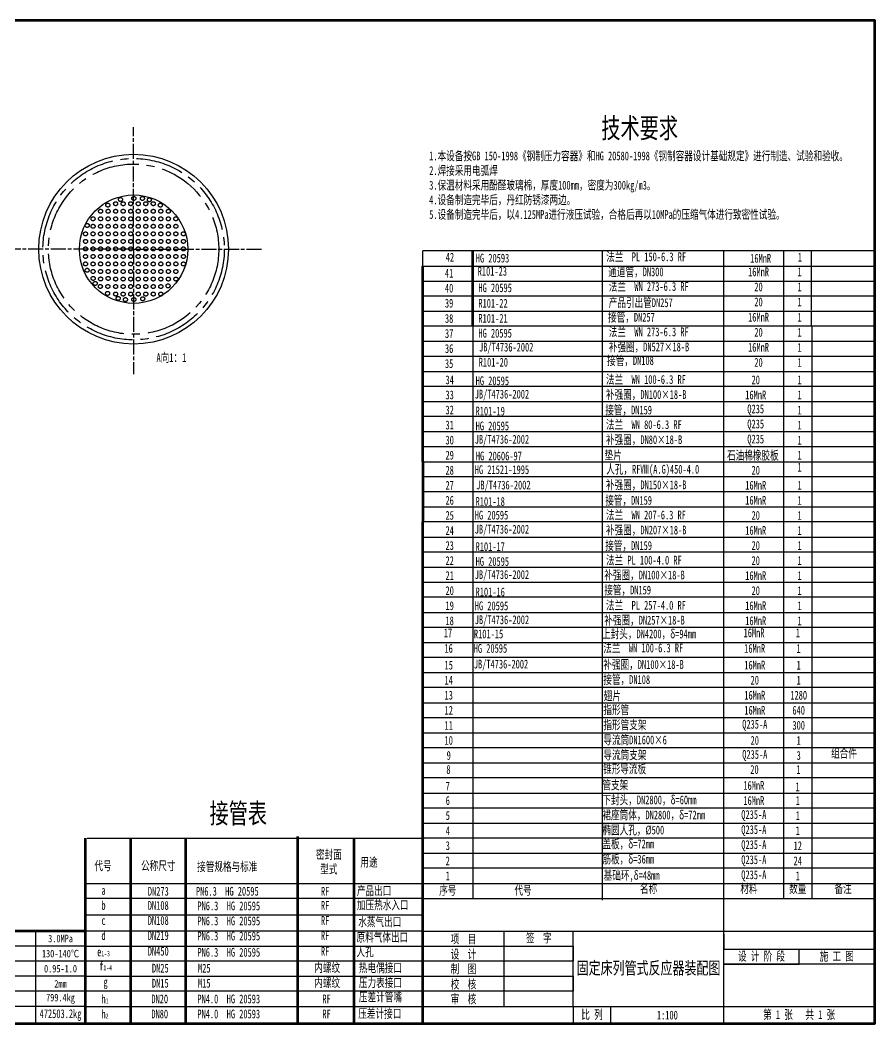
# Model space of a CAD drawing. Header units: millimetres. Extents: x 4738 to 5312, y 131 to 531.
# Drawn here: x 4971.7 to 5312.4, y 131.5 to 531.5 of the extents above; entities that cross this region are included whole.
import ezdxf

# ---------------------------------------------------------------- set-up
doc = ezdxf.new("R2010")
doc.units = ezdxf.units.MM
for name, pattern in [('AM_ISO08W050', [18, 12, -1.5, 3, -1.5]), ('AM_ISO08W050x2', [9, 6, -0.75, 1.5, -0.75]), ('CENTER2', [28.575, 19.05, -3.175, 3.175, -3.175])]:
    doc.linetypes.add(name, pattern=pattern)
doc.layers.get('0').update_dxf_attribs({"color": 5, "lineweight": 25})
for name, color, linetype, lineweight in [('AM_5', 3, 'Continuous', 25), ('AM_7', 4, 'AM_ISO08W050', 25), ('中心线', 1, 'CENTER2', 25), ('文字', 7, 'Continuous', 25), ('粗实线', 3, 'Continuous', 70), ('细实线', 7, 'Continuous', 25)]:
    doc.layers.add(name, color=color, linetype=linetype, lineweight=lineweight)
doc.styles.get("Standard").update_dxf_attribs({"font": '', "width": 0.7, "height": 3.5})
doc.styles.get('Standard').set_extended_font_data('SimSun')

msp = doc.modelspace()

# ---------------------------------------------------------------- linework, layer by layer
for p, q in [((5312.155, 439.458), (5132.155, 439.458)), ((5312.155, 433.458), (5312.155, 439.458)), ((5132.155, 427.458), (5132.155, 433.458)), ((5132.155, 427.458), (5132.155, 433.458)), ((5132.155, 433.458), (5312.155, 433.458)), ((5132.155, 427.458), (5147.155, 427.458)), ((5132.155, 427.458), (5157.155, 427.458)), ((5132.155, 427.458), (5152.155, 427.458)), ((5132.155, 427.458), (5312.155, 427.458)), ((5312.353, 421.455), (5132.155, 421.455)), ((5203.771, 180.716), (5203.742, 421.699)), ((5132.155, 409.458), (5132.155, 415.458)), ((5132.155, 415.458), (5312.155, 415.458)), ((5312.155, 409.458), (5132.155, 409.458)), ((5152.155, 409.458), (5152.155, 181.458)), ((5252.155, 181.458), (5252.155, 409.458)), ((5276.053, 181.458), (5276.053, 409.458)), ((5287.155, 409.458), (5287.155, 181.458)), ((5312.155, 403.458), (5312.155, 409.458)), ((5132.155, 397.458), (5132.155, 403.458)), ((5132.155, 403.458), (5312.155, 403.458)), ((5312.155, 397.458), (5132.155, 397.458)), ((5312.155, 391.458), (5312.155, 397.458)), ((5132.155, 385.458), (5132.155, 391.458)), ((5132.155, 391.458), (5312.155, 391.458)), ((5312.155, 385.458), (5132.155, 385.458)), ((5312.155, 379.458), (5312.155, 385.458)), ((5132.155, 373.458), (5132.155, 379.458)), ((5132.155, 379.458), (5312.155, 379.458)), ((5312.155, 373.458), (5132.155, 373.458)), ((5312.155, 367.458), (5312.155, 373.458)), ((5132.155, 361.458), (5132.155, 367.458)), ((5132.155, 367.458), (5312.155, 367.458)), ((5312.155, 361.458), (5132.155, 361.458)), ((5312.155, 355.458), (5312.155, 361.458)), ((5132.155, 355.458), (5312.155, 355.458)), ((5132.155, 355.375), (5132.155, 355.458)), ((5132.155, 349.458), (5132.155, 349.541)), ((5312.155, 349.458), (5132.155, 349.458)), ((5312.155, 343.469), (5132.155, 343.469)), ((5132.155, 343.469), (5132.155, 337.469)), ((5312.155, 343.469), (5312.155, 343.458)), ((5132.155, 337.469), (5312.155, 337.469)), ((5312.155, 337.469), (5312.155, 331.469)), ((5312.155, 331.469), (5132.155, 331.469)), ((5312.155, 325.458), (5312.155, 331.458)), ((5132.155, 319.458), (5132.155, 325.458)), ((5132.155, 325.458), (5312.155, 325.458)), ((5312.155, 319.458), (5132.155, 319.458)), ((5312.155, 313.458), (5312.155, 319.458)), ((5132.155, 307.458), (5132.155, 313.458)), ((5132.155, 313.458), (5312.155, 313.458)), ((5132.155, 301.458), (5132.155, 312.444)), ((5312.155, 307.458), (5312.155, 313.458)), ((5132.155, 301.458), (5132.155, 307.458)), ((5132.155, 307.458), (5312.155, 307.458)), ((5312.155, 301.458), (5132.155, 301.458)), ((5312.155, 295.458), (5312.155, 301.458)), ((5132.155, 289.458), (5132.155, 295.458)), ((5132.155, 295.458), (5312.155, 295.458)), ((5312.155, 289.458), (5132.155, 289.458)), ((5312.155, 283.458), (5312.155, 289.458)), ((5132.155, 277.458), (5132.155, 283.458)), ((5132.155, 283.458), (5312.155, 283.458)), ((5312.155, 277.458), (5132.155, 277.458)), ((5312.155, 271.458), (5312.155, 277.458)), ((5132.155, 265.458), (5132.155, 271.458)), ((5132.155, 271.458), (5312.155, 271.458)), ((5312.155, 265.458), (5132.155, 265.458)), ((5312.155, 259.458), (5312.155, 265.458)), ((5132.155, 253.458), (5132.155, 259.458)), ((5132.155, 259.458), (5312.155, 259.458)), ((5312.155, 253.458), (5132.155, 253.458)), ((5312.155, 247.458), (5312.155, 253.458)), ((5132.155, 241.458), (5132.155, 247.458)), ((5132.155, 247.458), (5312.155, 247.458)), ((5312.155, 241.458), (5132.155, 241.458)), ((5312.155, 235.458), (5312.155, 241.458)), ((5132.155, 229.458), (5132.155, 235.458)), ((5132.155, 235.458), (5287.155, 235.458)), ((5287.155, 235.458), (5312.155, 235.458)), ((5312.155, 229.458), (5132.155, 229.458)), ((5312.155, 223.458), (5312.155, 229.458)), ((5132.155, 217.458), (5132.155, 223.458)), ((5132.155, 223.458), (5312.155, 223.458)), ((5312.155, 217.458), (5132.155, 217.458)), ((5312.155, 211.458), (5312.155, 217.458)), ((5132.155, 205.458), (5132.155, 211.458)), ((5132.155, 211.458), (5312.155, 211.458)), ((5132.719, 205.324), (4998.413, 205.324)), ((5312.155, 205.458), (5132.155, 205.458)), ((5312.155, 199.458), (5312.155, 205.458)), ((5132.155, 193.458), (5132.155, 199.458)), ((5132.155, 199.458), (5312.155, 199.458)), ((5132.155, 199.458), (5132.155, 193.458)), ((5312.155, 193.458), (5132.155, 193.458)), ((5312.155, 187.458), (5312.155, 193.458)), ((4997.85, 187.458), (5132.155, 187.458)), ((5132.155, 181.458), (5132.155, 187.458)), ((5132.155, 187.458), (5312.155, 187.458)), ((5132.155, 187.458), (5132.155, 181.458)), ((5132.155, 181.458), (4997.85, 181.458)), ((5132.155, 131.458), (5132.155, 181.458)), ((5132.155, 181.458), (5312.155, 181.458)), ((5132.155, 181.458), (5132.155, 168.458)), ((5132.155, 181.458), (5147.155, 181.458)), ((5132.155, 180.22), (5132.155, 167.22)), ((5152.155, 181.458), (5192.155, 181.458)), ((5252.155, 138.458), (5252.155, 181.458)), ((5252.155, 181.458), (5272.155, 181.458)), ((4997.85, 174.958), (5132.155, 174.958)), ((5132.155, 174.958), (5132.155, 168.458)), ((4997.85, 168.458), (4977.85, 168.458)), ((4977.85, 168.458), (4977.85, 131.458)), ((5132.155, 168.458), (4997.85, 168.458)), ((5132.155, 168.458), (5132.138, 162.458)), ((5132.155, 168.458), (5312.155, 168.458)), ((5132.155, 168.458), (5152.155, 168.458)), ((5164.655, 138.458), (5164.655, 168.458)), ((5192.155, 138.458), (5192.155, 168.458)), ((5132.155, 167.22), (5132.134, 161.22)), ((5252.155, 167.22), (5252.155, 161.22)), ((4997.85, 162.458), (4897.85, 162.458)), ((4997.85, 162.458), (5132.138, 162.458)), ((5132.138, 162.458), (5192.155, 162.458)), ((5132.138, 162.458), (5132.155, 156.458)), ((5192.155, 162.458), (5192.155, 156.458)), ((5252.155, 161.22), (5312.155, 161.22)), ((5282.155, 155.22), (5282.155, 161.22)), ((5312.155, 161.22), (5312.155, 155.22)), ((4997.85, 156.458), (4897.85, 156.458)), ((5132.155, 156.458), (4997.85, 156.458)), ((5192.155, 156.458), (5132.155, 156.458)), ((5132.155, 156.458), (5132.155, 150.458)), ((5132.155, 155.22), (5132.155, 149.22)), ((5312.155, 155.22), (5252.155, 155.22)), ((5252.155, 155.22), (5282.155, 155.22)), ((4997.85, 150.458), (4897.85, 150.458)), ((4997.85, 150.458), (5132.155, 150.458)), ((5132.155, 150.458), (5192.155, 150.458)), ((5132.155, 150.458), (5132.155, 144.458)), ((5192.155, 150.458), (5192.155, 144.458)), ((4997.85, 144.458), (4897.85, 144.458)), ((5132.155, 144.458), (4997.85, 144.458)), ((5192.155, 144.458), (5132.155, 144.458)), ((4997.85, 138.458), (4897.85, 138.458)), ((4997.85, 138.458), (5132.155, 138.458)), ((5132.155, 131.458), (5132.155, 138.458)), ((5132.155, 138.458), (5312.155, 138.458)), ((5132.155, 138.458), (5192.155, 138.458)), ((5152.155, 138.458), (5177.155, 138.458)), ((5192.155, 138.458), (5192.155, 131.458)), ((5207.155, 131.458), (5207.155, 138.458)), ((5252.155, 131.458), (5252.155, 138.458)), ((4977.85, 131.458), (4947.85, 131.458)), ((5091.457, 131.458), (5041.457, 131.458)), ((5192.155, 131.458), (5252.155, 131.458)), ((5192.155, 131.458), (5207.155, 131.458))]:
    msp.add_line(p, q)
at = {"layer": 'AM_5', "color": 5}
for p, q in [((5132.155, 433.43), (5132.155, 439.458)), ((5203.742, 421.699), (5203.742, 439.458)), ((5252.15, 421.284), (5252.15, 439.284)), ((5276.036, 421.448), (5276.036, 439.46)), ((5287.141, 421.561), (5287.141, 439.456)), ((5252.15, 408.155), (5252.15, 426.155)), ((5276.036, 415.418), (5276.036, 421.456)), ((5287.063, 415.884), (5287.063, 421.912)), ((5276.036, 409.366), (5276.036, 415.394)), ((5287.063, 409.521), (5287.063, 415.549))]:
    msp.add_line(p, q, dxfattribs=at)
at = {"layer": 'AM_7', "linetype": 'AM_ISO08W050x2'}
for q in [(5016.971, 488.77), (4966.42, 440.168), (5067.929, 440.168), (5016.971, 390.35)]:
    msp.add_line((5016.971, 440.168), q, dxfattribs=at)
at = {"layer": '中心线'}
for centre, radius in [((5016.971, 440.168), 36.13), ((5016.971, 440.168), 33.924), ((5011.724, 459.961), 0.8), ((5017.058, 460.387), 0.8), ((5020.471, 460.387), 0.8), ((5023.244, 459.854), 0.8), ((5003.812, 455.276), 0.8), ((5006.711, 457.723), 0.8), ((5006.812, 455.276), 0.8), ((5009.812, 458.276), 0.8), ((5009.812, 455.276), 0.8), ((5012.812, 458.276), 0.8), ((5012.812, 455.276), 0.8), ((5015.812, 458.276), 0.8), ((5015.812, 455.276), 0.8), ((5018.812, 458.276), 0.8), ((5018.812, 455.276), 0.8), ((5021.812, 458.276), 0.8), ((5021.812, 455.276), 0.8), ((5024.812, 458.276), 0.8), ((5024.812, 455.276), 0.8), ((5027.618, 457.723), 0.8), ((5027.812, 455.276), 0.8), ((5030.812, 455.276), 0.8), ((5000.812, 452.276), 0.8), ((5003.812, 452.276), 0.8), ((5006.812, 452.276), 0.8), ((5009.812, 452.276), 0.8), ((5012.812, 452.276), 0.8), ((5015.812, 452.276), 0.8), ((5018.812, 452.276), 0.8), ((5021.812, 452.276), 0.8), ((5024.812, 452.276), 0.8), ((5027.812, 452.276), 0.8), ((5030.812, 452.276), 0.8), ((5033.812, 452.276), 0.8), ((4998.497, 449.622), 0.8), ((5000.812, 449.276), 0.8), ((5003.812, 449.276), 0.8), ((5006.812, 449.276), 0.8), ((5009.812, 449.276), 0.8), ((5012.812, 449.276), 0.8), ((5015.812, 449.276), 0.8), ((5018.812, 449.276), 0.8), ((5021.812, 449.276), 0.8), ((5024.812, 449.276), 0.8), ((5027.812, 449.276), 0.8), ((5030.812, 449.276), 0.8), ((5033.812, 449.276), 0.8), ((4997.812, 446.276), 0.8), ((4997.812, 443.276), 0.8), ((5000.812, 446.276), 0.8), ((5000.812, 443.276), 0.8), ((5003.812, 446.276), 0.8), ((5003.812, 443.276), 0.8), ((5006.812, 446.276), 0.8), ((5006.812, 443.276), 0.8), ((5009.812, 446.276), 0.8), ((5009.812, 443.276), 0.8), ((5012.812, 446.276), 0.8), ((5012.812, 443.276), 0.8), ((5015.812, 446.276), 0.8), ((5015.812, 443.276), 0.8), ((5018.812, 446.276), 0.8), ((5018.812, 443.276), 0.8), ((5021.812, 446.276), 0.8), ((5021.812, 443.276), 0.8), ((5024.812, 446.276), 0.8), ((5024.812, 443.276), 0.8), ((5027.812, 446.276), 0.8), ((5027.812, 443.276), 0.8), ((5030.812, 446.276), 0.8), ((5030.812, 443.276), 0.8), ((5033.812, 446.276), 0.8), ((5033.812, 443.276), 0.8), ((5036.812, 446.276), 0.8), ((5036.812, 443.276), 0.8), ((4997.812, 440.276), 0.8), ((5000.812, 440.276), 0.8), ((5003.812, 440.276), 0.8), ((5006.812, 440.276), 0.8), ((5009.812, 440.276), 0.8), ((5012.812, 440.276), 0.8), ((5015.812, 440.276), 0.8), ((5018.812, 440.276), 0.8), ((5021.812, 440.276), 0.8), ((5024.812, 440.276), 0.8), ((5027.812, 440.276), 0.8), ((5030.812, 440.276), 0.8), ((5033.812, 440.276), 0.8), ((5036.812, 440.276), 0.8), ((4997.812, 437.276), 0.8), ((5000.812, 437.276), 0.8), ((5003.812, 437.276), 0.8), ((5006.812, 437.276), 0.8), ((5009.812, 437.276), 0.8), ((5012.812, 437.276), 0.8), ((5015.812, 437.276), 0.8), ((5018.812, 437.276), 0.8), ((5021.812, 437.276), 0.8), ((5024.812, 437.276), 0.8), ((5027.812, 437.276), 0.8), ((5030.812, 437.276), 0.8), ((5033.812, 437.276), 0.8), ((5036.812, 437.276), 0.8), ((4997.812, 434.276), 0.8), ((4998.459, 431.759), 0.8), ((5000.812, 434.276), 0.8), ((5000.812, 431.276), 0.8), ((5003.812, 434.276), 0.8), ((5003.812, 431.276), 0.8), ((5006.812, 434.276), 0.8), ((5006.812, 431.276), 0.8), ((5009.812, 434.276), 0.8), ((5009.812, 431.276), 0.8), ((5012.812, 434.276), 0.8), ((5012.812, 431.276), 0.8), ((5015.812, 434.276), 0.8), ((5015.812, 431.276), 0.8), ((5018.812, 434.276), 0.8), ((5018.812, 431.276), 0.8), ((5021.812, 434.276), 0.8), ((5021.812, 431.276), 0.8), ((5024.812, 434.276), 0.8), ((5024.812, 431.276), 0.8), ((5027.812, 434.276), 0.8), ((5027.812, 431.276), 0.8), ((5030.812, 434.276), 0.8), ((5030.812, 431.276), 0.8), ((5033.812, 434.276), 0.8), ((5033.812, 431.276), 0.8), ((5036.812, 434.276), 0.8), ((5000.844, 428.519), 0.8), ((5003.831, 428.305), 0.8), ((5006.817, 428.519), 0.8), ((5009.812, 428.276), 0.8), ((5012.812, 428.276), 0.8), ((5015.812, 428.276), 0.8), ((5018.812, 428.276), 0.8), ((5021.812, 428.276), 0.8), ((5024.812, 428.276), 0.8), ((5027.812, 428.276), 0.8), ((5030.812, 428.276), 0.8), ((5033.812, 428.276), 0.8), ((5001.659, 426.543), 0.8), ((5003.724, 425.321), 0.8), ((5006.711, 425.321), 0.8), ((5009.812, 425.276), 0.8), ((5012.812, 425.276), 0.8), ((5015.812, 425.276), 0.8), ((5018.812, 425.276), 0.8), ((5021.812, 425.276), 0.8), ((5024.812, 425.276), 0.8), ((5027.812, 425.276), 0.8), ((5030.704, 425.534), 0.8), ((5006.604, 422.55), 0.8), ((5009.812, 422.276), 0.8), ((5010.835, 420.57), 0.8), ((5012.812, 422.276), 0.8), ((5013.698, 420.066), 0.8), ((5015.812, 422.276), 0.8), ((5017.058, 420.098), 0.8), ((5018.812, 422.276), 0.8), ((5020.601, 420.402), 0.8), ((5021.812, 422.276), 0.8), ((5024.812, 422.276), 0.8), ((5027.812, 422.276), 0.8)]:
    msp.add_circle(centre, radius, dxfattribs=at)
at = {"layer": '粗实线', "color": 5}
for p, q in [((5152.155, 409.458), (5152.186, 439.458)), ((5132.155, 355.375), (5132.155, 427.458)), ((5132.155, 355.375), (5132.155, 331.541)), ((5132.155, 181.458), (5132.155, 331.541)), ((4997.705, 205.542), (4997.705, 131.462)), ((5015.684, 205.261), (5015.684, 131.563)), ((5037.595, 205.261), (5037.595, 131.563)), ((5082.261, 206.103), (5082.261, 131.479)), ((5104.717, 205.261), (5104.717, 131.563)), ((4997.85, 168.458), (4897.85, 168.458)), ((5132.155, 131.458), (4972.155, 131.458)), ((5312.155, 131.458), (5132.155, 131.458))]:
    msp.add_line(p, q, dxfattribs=at)
at = {"layer": '粗实线'}
for p, q in [((5132.155, 427.458), (5132.155, 433.458)), ((5132.155, 131.458), (5132.155, 228.981))]:
    msp.add_line(p, q, dxfattribs=at)
at = {"layer": '粗实线', "color": 5}
msp.add_lwpolyline([(4738.155, 531.458), (5312.155, 531.458), (5312.155, 131.458), (4738.155, 131.458)], close=True, dxfattribs=at)
at = {"layer": '细实线'}
for radius in [37.8, 21.6]:
    msp.add_circle((5016.971, 440.168), radius, dxfattribs=at)

# ---------------------------------------------------------------- texts
at = {"layer": 'AM_5', "char_height": 3.5, "width": 51.61555, "attachment_point": 1}
for s, insert in [('{\\C7;R101-23}', (5154.083, 433.113)), ('{\\C7;R101-22}', (5154.356, 420.369)), ('{\\C7;R101-21}', (5154.356, 414.369)), ('{\\C7;R101-20}', (5154.473, 396.875)), ('{\\C7;R101-19}', (5153.236, 377.408)), ('{\\C7;R101-18}', (5153.236, 341.408)), ('{\\C7;R101-17}', (5153.236, 323.408)), ('{\\C7;R101-16}', (5153.236, 305.346)), ('{\\C7;R101-15}', (5152.568, 288.611))]:
    msp.add_mtext(s, dxfattribs=dict(at, insert=insert))
at = {"layer": '文字'}
for s, insert, char_height, width, attachment_point in [('{\\H2.286x;                  技术要求\\P}1.本设备按GB 150-1998《钢制压力容器》和HG 20580-1998《钢制容器设计基础规定》进行制造、试验和验收。\\P2.焊接采用电弧焊\\P\\pt101.5;3.保温材料采用酚醛玻璃棉，厚度100mm，密度为300kg/m3。\\P\\ptz;4.设备制造完毕后，丹红防锈漆两边。\\P5.设备制造完毕后，以4.125MPa进行液压试验，合格后再以10MPa的压缩气体进行致密性试验。', (5134.757, 472.071), 3.5, 175.42046, 4), ('42', (5142.999, 436.956), 3.5, 19.96806, 5), ('HG 20593', (5153.316, 436.595), 3.5, 51.61555, 4), ('法兰  PL 150-6.3 RF', (5205.261, 436.945), 3.5, 48.38445, 4), ('   16MnR', (5264.31, 436.514), 3.5, 23.89734, 5), ('1', (5282.432, 436.956), 3.5, 11.10266, 5), ('41', (5142.684, 430.625), 3.5, 20, 5), ('通道管，DN300', (5206.093, 430.877), 3.5, 48.38445, 4), ('16MnR', (5265.973, 431.123), 3.5, 23.89734, 5), ('1', (5282.359, 431.123), 3.5, 11.10266, 5), ('40', (5142.684, 424.625), 3.5, 20, 5), ('HG 20595', (5154.358, 424.762), 3.5, 51.61555, 4), ('法兰  WN 273-6.3 RF', (5206.302, 425.112), 3.5, 48.38445, 4), ('20', (5265.973, 425.123), 3.5, 23.89734, 5), ('1', (5282.359, 425.123), 3.5, 11.10266, 5), ('39', (5142.684, 418.623), 3.5, 20, 5), ('产品引出管DN257', (5206.302, 418.631), 3.5, 48.38445, 4), ('20', (5265.973, 419.122), 3.5, 23.89734, 5), ('1', (5282.359, 419.122), 3.5, 11.10266, 5), ('38', (5142.684, 412.542), 3.5, 20, 5), ('接管，DN257', (5206.023, 412.782), 3.5, 48.38445, 4), ('16MnR', (5265.973, 413.04), 3.5, 23.89734, 5), ('1', (5282.359, 413.04), 3.5, 11.10266, 5), ('37', (5142.7, 406.542), 3.5, 19.96806, 5), ('HG 20595', (5154.358, 406.678), 3.5, 51.61555, 4), ('法兰  WN 273-6.3 RF', (5206.302, 407.028), 3.5, 48.38445, 4), ('20', (5265.973, 407.04), 3.5, 23.89734, 5), ('1', (5282.359, 407.04), 3.5, 11.10266, 5), ('36', (5142.684, 400.542), 3.5, 20, 5), ('JB/T4736-2002', (5154.6, 400.724), 3.5, 51.61555, 4), ('补强圈，DN527×18-B', (5206.302, 400.96), 3.5, 48.38445, 4), ('16MnR', (5265.973, 401.04), 3.5, 23.89734, 5), ('1', (5282.359, 401.04), 3.5, 11.10266, 5), ('A向1：1', (5026.09, 398.701), 3.5, 23.22623, 1), ('35', (5142.684, 394.542), 3.5, 20, 5), ('接管，DN108', (5205.64, 395.498), 3.5, 48.38445, 4), ('20', (5265.973, 395.04), 3.5, 23.89734, 5), ('1', (5282.359, 395.04), 3.5, 11.10266, 5), ('34', (5142.905, 388.078), 3.5, 20, 5), ('HG 20595', (5153.238, 387.715), 3.5, 51.61555, 4), ('法兰  WN 100-6.3 RF', (5205.182, 388.065), 3.5, 48.38445, 4), ('20', (5264.853, 388.078), 3.5, 23.89734, 5), ('1', (5282.353, 388.078), 3.5, 11.10266, 5), ('JB/T4736-2002', (5152.905, 381.99), 3.5, 51.61555, 4), ('补强圈，DN100×18-B', (5205.182, 382), 3.5, 48.38445, 4), ('33', (5142.905, 382.078), 3.5, 20, 5), ('16MnR', (5264.853, 382.078), 3.5, 23.89734, 5), ('1', (5282.353, 382.078), 3.5, 11.10266, 5), ('32', (5142.905, 376.079), 3.5, 20, 5), ('接管，DN159', (5204.904, 375.821), 3.5, 48.38445, 4), ('Q235', (5264.853, 376.079), 3.5, 23.89734, 5), ('1', (5282.353, 376.079), 3.5, 11.10266, 5), ('法兰  WN 80-6.3 RF', (5205.182, 370.068), 3.5, 48.38445, 4), ('Q235', (5264.853, 370.079), 3.5, 23.89734, 5), ('31', (5142.905, 370.079), 3.5, 20, 5), ('HG 20595', (5153.238, 369.718), 3.5, 51.61555, 4), ('1', (5282.353, 370.079), 3.5, 11.10266, 5), ('30', (5142.905, 364.079), 3.5, 20, 5), ('JB/T4736-2002', (5152.905, 363.978), 3.5, 51.61555, 4), ('补强圈，DN80×18-B', (5205.182, 364), 3.5, 48.38445, 4), ('Q235', (5264.853, 364.079), 3.5, 23.89734, 5), ('1', (5282.353, 364.079), 3.5, 11.10266, 5), ('垫片', (5204.66, 357.902), 3.5, 48.38445, 4), ('石油棉橡胶板', (5263.701, 357.812), 3.5, 23.89734, 5), ('29', (5142.905, 358.079), 3.5, 20, 5), ('HG 20606-97', (5153.342, 357.752), 3.5, 51.61555, 4), ('1', (5282.353, 358.079), 3.5, 11.10266, 5), ('28', (5142.905, 352.079), 3.5, 20, 5), ('HG 21521-1995', (5152.905, 352.284), 3.5, 51.61555, 4), ('人孔，RFⅧ(A.G)450-4.0', (5205.287, 352.004), 3.5, 48.38445, 4), ('20', (5264.853, 352.079), 3.5, 23.89734, 5), ('1', (5282.353, 353.329), 3.5, 11.10266, 5), ('JB/T4736-2002', (5153.48, 345.764), 3.5, 51.61555, 4), ('补强圈，DN150×18-B', (5205.182, 346), 3.5, 48.38445, 4), ('27', (5142.905, 346.079), 3.5, 20, 5), ('16MnR', (5264.853, 346.079), 3.5, 23.89734, 5), ('1', (5282.353, 346.079), 3.5, 11.10266, 5), ('26', (5142.905, 340.079), 3.5, 20, 5), ('接管，DN159', (5204.904, 339.821), 3.5, 48.38445, 4), ('16MnR', (5264.853, 340.079), 3.5, 23.89734, 5), ('1', (5282.353, 340.079), 3.5, 11.10266, 5), ('HG 20595', (5152.905, 334.173), 3.5, 51.61555, 4), ('法兰  WN 207-6.3 RF', (5205.182, 334.068), 3.5, 48.38445, 4), ('25', (5142.905, 334.079), 3.5, 20, 5), ('20', (5264.853, 334.079), 3.5, 23.89734, 5), ('1', (5282.353, 334.079), 3.5, 11.10266, 5), ('24', (5142.905, 328.079), 3.5, 20, 5), ('JB/T4736-2002', (5152.905, 328.157), 3.5, 51.61555, 4), ('补强圈，DN207×18-B', (5205.182, 328), 3.5, 48.38445, 4), ('16MnR', (5264.853, 328.079), 3.5, 23.89734, 5), ('1', (5282.353, 328.079), 3.5, 11.10266, 5), ('接管，DN159', (5204.904, 321.821), 3.5, 48.38445, 4), ('23', (5142.905, 322.079), 3.5, 20, 5), ('20', (5264.853, 322.079), 3.5, 23.89734, 5), ('1', (5282.353, 322.079), 3.5, 11.10266, 5), ('22', (5142.905, 316.079), 3.5, 20, 5), ('HG 20595', (5153.238, 315.718), 3.5, 51.61555, 4), ('法兰 PL 100-4.0 RF', (5205.182, 316.068), 3.5, 48.38445, 4), ('20', (5264.853, 316.079), 3.5, 23.89734, 5), ('1', (5282.353, 316.079), 3.5, 11.10266, 5), ('JB/T4736-2002', (5152.905, 310.085), 3.5, 51.61555, 4), ('补强圈，DN100×18-B', (5204.52, 310.085), 3.5, 48.38445, 4), ('21', (5142.905, 310.127), 3.5, 20, 5), ('16MnR', (5264.853, 310.085), 3.5, 23.89734, 5), ('1', (5282.353, 310.085), 3.5, 11.10266, 5), ('20', (5142.905, 304.091), 3.5, 20, 5), ('接管，DN159', (5204.52, 304.091), 3.5, 48.38445, 4), ('20', (5264.853, 304.091), 3.5, 23.89734, 5), ('1', (5282.353, 304.091), 3.5, 11.10266, 5), ('法兰  PL 257-4.0 RF', (5205.182, 298.07), 3.5, 48.38445, 4), ('19', (5142.905, 298.091), 3.5, 20, 5), ('HG 20595', (5152.905, 298.017), 3.5, 51.61555, 4), ('16MnR', (5264.853, 298.085), 3.5, 23.89734, 5), ('1', (5282.353, 298.091), 3.5, 11.10266, 5), ('18', (5142.905, 292.079), 3.5, 20, 5), ('JB/T4736-2002', (5152.905, 292.079), 3.5, 51.61555, 4), ('补强圈，DN257×18-B', (5204.52, 292.079), 3.5, 48.38445, 4), ('16MnR', (5264.853, 292.079), 3.5, 23.89734, 5), ('1', (5282.353, 292.079), 3.5, 11.10266, 5), ('17', (5142.236, 287.282), 3.5, 20, 5), ('上封头，DN4200，δ=94mm', (5203.64, 286.604), 3.5, 48.38445, 4), ('16MnR', (5264.185, 287.282), 3.5, 23.89734, 5), ('1', (5281.685, 287.282), 3.5, 11.10266, 5), ('16', (5142.492, 281.075), 3.5, 20, 5), ('HG 20595', (5152.492, 281.075), 3.5, 51.61555, 4), ('法兰  WN 100-6.3 RF', (5204.108, 281.075), 3.5, 48.38445, 4), ('16MnR', (5264.441, 281.075), 3.5, 23.89734, 5), ('1', (5281.941, 281.075), 3.5, 11.10266, 5), ('15', (5142.534, 274.423), 3.5, 20, 5), ('JB/T4736-2002', (5152.534, 274.423), 3.5, 51.61555, 4), ('补强圈，DN100×18-B', (5204.149, 274.423), 3.5, 48.38445, 4), ('16MnR', (5264.482, 274.423), 3.5, 23.89734, 5), ('1', (5281.982, 274.423), 3.5, 11.10266, 5), ('14', (5142.534, 268.423), 3.5, 20, 5), ('接管，DN108', (5204.149, 268.423), 3.5, 48.38445, 4), ('20', (5264.482, 268.423), 3.5, 23.89734, 5), ('1', (5281.982, 268.423), 3.5, 11.10266, 5), ('13', (5142.534, 262.423), 3.5, 20, 5), ('翅片', (5204.289, 261.987), 3.5, 47.36042, 4), ('16MnR', (5264.482, 262.423), 3.5, 23.89734, 5), ('1280', (5281.982, 262.423), 3.5, 11.10266, 5), ('12', (5142.534, 256.423), 3.5, 20, 5), ('指形管', (5204.149, 256.423), 3.5, 48.38445, 4), ('16MnR', (5264.482, 256.423), 3.5, 23.89734, 5), ('640', (5281.982, 256.423), 3.5, 11.10266, 5), ('11', (5142.534, 250.423), 3.5, 20, 5), ('指形管支架', (5204.149, 250.423), 3.5, 48.38445, 4), ('Q235-A', (5264.482, 250.423), 3.5, 23.89734, 5), ('300', (5281.982, 250.423), 3.5, 11.10266, 5), ('10', (5142.534, 244.423), 3.5, 20, 5), ('导流筒DN1600×6', (5204.149, 244.423), 3.5, 48.38445, 4), ('20', (5264.482, 244.423), 3.5, 23.89734, 5), ('1', (5281.982, 244.423), 3.5, 11.10266, 5), ('9', (5142.534, 238.423), 3.5, 20, 5), ('导流筒支架', (5204.149, 238.423), 3.5, 48.38445, 4), ('Q235-A', (5264.482, 238.423), 3.5, 23.89734, 5), ('3', (5281.982, 238.423), 3.5, 11.10266, 5), ('组合件', (5300.034, 239.128), 3.5, 25, 5), ('8', (5142.422, 232.827), 3.5, 20, 5), ('锥形导流板', (5204.038, 232.827), 3.5, 48.38445, 4), ('20', (5264.371, 232.827), 3.5, 23.89734, 5), ('1', (5281.871, 232.827), 3.5, 11.10266, 5), ('管支架', (5203.771, 226.458), 3.5, 48.38445, 4), ('16MnR', (5264.104, 226.458), 3.5, 23.89734, 5), ('7', (5142.155, 226.22), 3.5, 20, 5), ('1', (5281.495, 225.93), 3.5, 11.10266, 5), ('接管表', (5047.222, 219.377), 8, 35.32345, 1), ('6', (5142.155, 220.458), 3.5, 20, 5), ('下封头，DN2800，δ=60mm', (5203.771, 220.458), 3.5, 48.38445, 4), ('16MnR', (5264.104, 220.458), 3.5, 23.89734, 5), ('1', (5281.604, 220.458), 3.5, 11.10266, 5), ('5', (5142.155, 214.458), 3.5, 20, 5), ('裙座筒体，DN2800，δ=72mm', (5203.771, 214.458), 3.5, 48.38445, 4), ('Q235-A', (5264.104, 214.458), 3.5, 23.89734, 5), ('1', (5281.604, 214.458), 3.5, 11.10266, 5), ('4', (5142.155, 208.458), 3.5, 20, 5), ('椭圆人孔，%%C500', (5203.771, 208.458), 3.5, 48.38445, 4), ('Q235-A', (5264.104, 208.458), 3.5, 23.89734, 5), ('1', (5281.604, 208.458), 3.5, 11.10266, 5), ('3', (5142.155, 202.458), 3.5, 20, 5), ('盖板，δ=72mm', (5203.771, 202.906), 3.5, 61.22431, 4), ('Q235-A', (5264.104, 202.458), 3.5, 23.89734, 5), ('12', (5281.604, 202.458), 3.5, 11.10266, 5), ('密封面\\P型式', (5094.761, 195.829), 3.5, 14.13425, 5), ('代号', (5004.774, 194.238), 3.5, 13.1405, 5), ('公称尺寸', (5026.81, 194.269), 3.5, 30, 5), ('接管规格与标准', (5054.292, 193.934), 3.5, 50, 5), ('用途', (5110.765, 195.679), 3.5, 26.56348, 5), ('2', (5142.155, 196.458), 3.5, 20, 5), ('筋板，δ=36mm', (5203.771, 196.867), 3.5, 61.22431, 4), ('Q235-A', (5264.104, 196.458), 3.5, 23.89734, 5), ('24', (5281.604, 196.458), 3.5, 11.10266, 5), ('1', (5142.155, 190.458), 3.5, 20, 5), ('基础环,δ=48mm', (5204.259, 190.201), 3.5, 61.22431, 4), ('Q235-A', (5264.104, 190.458), 3.5, 23.89734, 5), ('1', (5281.604, 190.458), 3.5, 11.10266, 5), ('a', (5004.985, 184.651), 3.5, 13.60746, 5), ('DN273', (5026.808, 184.291), 3.5, 30, 5), ('PN6.3  HG 20595', (5041.808, 184.291), 3.5, 50, 4), ('RF', (5093.296, 184.317), 3.5, 14.13425, 5), ('产品出口', (5105.942, 184.291), 3.5, 26.56348, 4), ('序号', (5142.155, 184.458), 3.5, 20, 5), ('代号', (5172.155, 184.458), 3.5, 40, 5), ('名称', (5222.155, 185.193), 3.5, 60, 5), ('材料', (5262.155, 185.154), 3.5, 20, 5), ('数量', (5281.604, 185.173), 3.5, 11.10266, 5), ('备注', (5299.655, 185.183), 3.5, 25, 5), ('b', (5004.985, 178.651), 3.5, 13.60746, 5), ('DN108', (5026.789, 178.651), 3.5, 30, 5), ('PN6.3  HG 20595', (5042.393, 178.464), 3.5, 50, 4), ('RF', (5093.277, 178.677), 3.5, 14.13425, 5), ('加压热水入口', (5105.923, 178.651), 3.5, 26.56348, 4), ('c', (5004.985, 172.651), 3.5, 13.60746, 5), ('DN108', (5026.789, 172.651), 3.5, 30, 5), ('PN6.3  HG 20595', (5042.393, 172.464), 3.5, 50, 4), ('RF', (5093.277, 172.677), 3.5, 14.13425, 5), (' 水蒸气出口', (5104.82, 171.916), 3.5, 26.56348, 4), ('d', (5004.985, 166.651), 3.5, 13.60746, 5), ('DN219', (5026.789, 166.651), 3.5, 30, 5), ('PN6.3  HG 20595', (5042.393, 166.464), 3.5, 50, 4), ('RF', (5093.277, 166.677), 3.5, 14.13425, 5), ('原料气体出口', (5105.801, 165.793), 3.5, 26.56348, 4), ('3.0MPa', (4987.85, 165.458), 3, 20, 5), ('项  目', (5148.405, 165.096), 3.5, 32.5, 5), ('签  字', (5178.405, 165.458), 3.5, 27.5, 5), ('130-140℃', (4987.85, 159.458), 3, 20, 5), ('e{\\H0.5714x;1-3}', (5004.985, 160.151), 3.5, 13.60746, 5), ('DN450', (5026.789, 160.401), 3.5, 30, 5), ('PN6.3  HG 20595', (5042.393, 159.964), 3.5, 50, 4), ('RF', (5093.277, 160.427), 3.5, 14.13425, 5), ('人孔', (5105.768, 159.956), 3.5, 26.56348, 4), ('设  计', (5148.401, 159.023), 3.5, 32.50814, 5), ('设 计 阶 段', (5267.155, 158.22), 3.5, 30, 5), ('施 工 图', (5297.155, 158.22), 3.5, 30, 5), ('f{\\H0.5714x;1-4}', (5005.811, 154.578), 3.5, 13.60746, 5), ('内螺纹', (5094.103, 153.675), 3.5, 14.13425, 5), ('热电偶接口', (5106.749, 153.591), 3.5, 26.54642, 4), ('固定床列管式反应器装配图', (5222.155, 153.458), 5, 60, 5), ('0.95-1.0', (4987.85, 153.458), 3, 20, 5), ('DN25', (5027.615, 153.649), 3.5, 30, 5), ('M25', (5042.615, 153.649), 3.5, 50, 4), ('制  图', (5148.401, 153.161), 3.5, 32.50814, 5), ('2mm', (4987.85, 147.458), 3, 20, 5), ('g', (5005.811, 147.649), 3.5, 13.60746, 5), ('DN15', (5027.615, 147.649), 3.5, 30, 5), ('M15', (5042.615, 147.649), 3.5, 50, 4), ('内螺纹', (5094.103, 147.675), 3.5, 14.13425, 5), ('压力表接口', (5106.749, 147.649), 3.5, 26.56348, 4), ('校  核', (5148.419, 147.101), 3.5, 32.47336, 5), ('压差计管嘴', (5106.738, 141.966), 3.5, 26.56348, 4), ('799.4kg', (4987.85, 141.458), 3, 20, 5), ('h{\\H0.5714x;1}', (5005.57, 141.399), 3.5, 13.60746, 5), ('DN20', (5027.374, 141.399), 3.5, 30, 5), ('PN4.0  HG 20593', (5042.374, 141.399), 3.5, 50, 4), ('RF', (5093.862, 141.425), 3.5, 14.13425, 5), ('审  核', (5148.419, 141.163), 3.5, 32.47336, 5), ('472503.2kg', (4987.85, 134.958), 3.5, 20, 5), ('h{\\H0.5714x;2}', (5005.57, 135.399), 3.5, 13.60746, 5), ('DN80', (5027.374, 135.399), 3.5, 30, 5), ('PN4.0  HG 20593', (5042.374, 135.399), 3.5, 50, 4), ('RF', (5093.862, 135.425), 3.5, 14.13425, 5), ('压差计接口', (5106.508, 135.399), 3.5, 26.56348, 4), ('比 列', (5199.655, 134.958), 3.5, 15, 5), ('1:100', (5229.655, 134.958), 3.5, 45, 5), ('第 1 张   共 1 张', (5282.155, 134.958), 3.5, 60, 5)]:
    msp.add_mtext(s, dxfattribs=dict(at, insert=insert, char_height=char_height, width=width, attachment_point=attachment_point))

doc.saveas('drawing.dxf')
